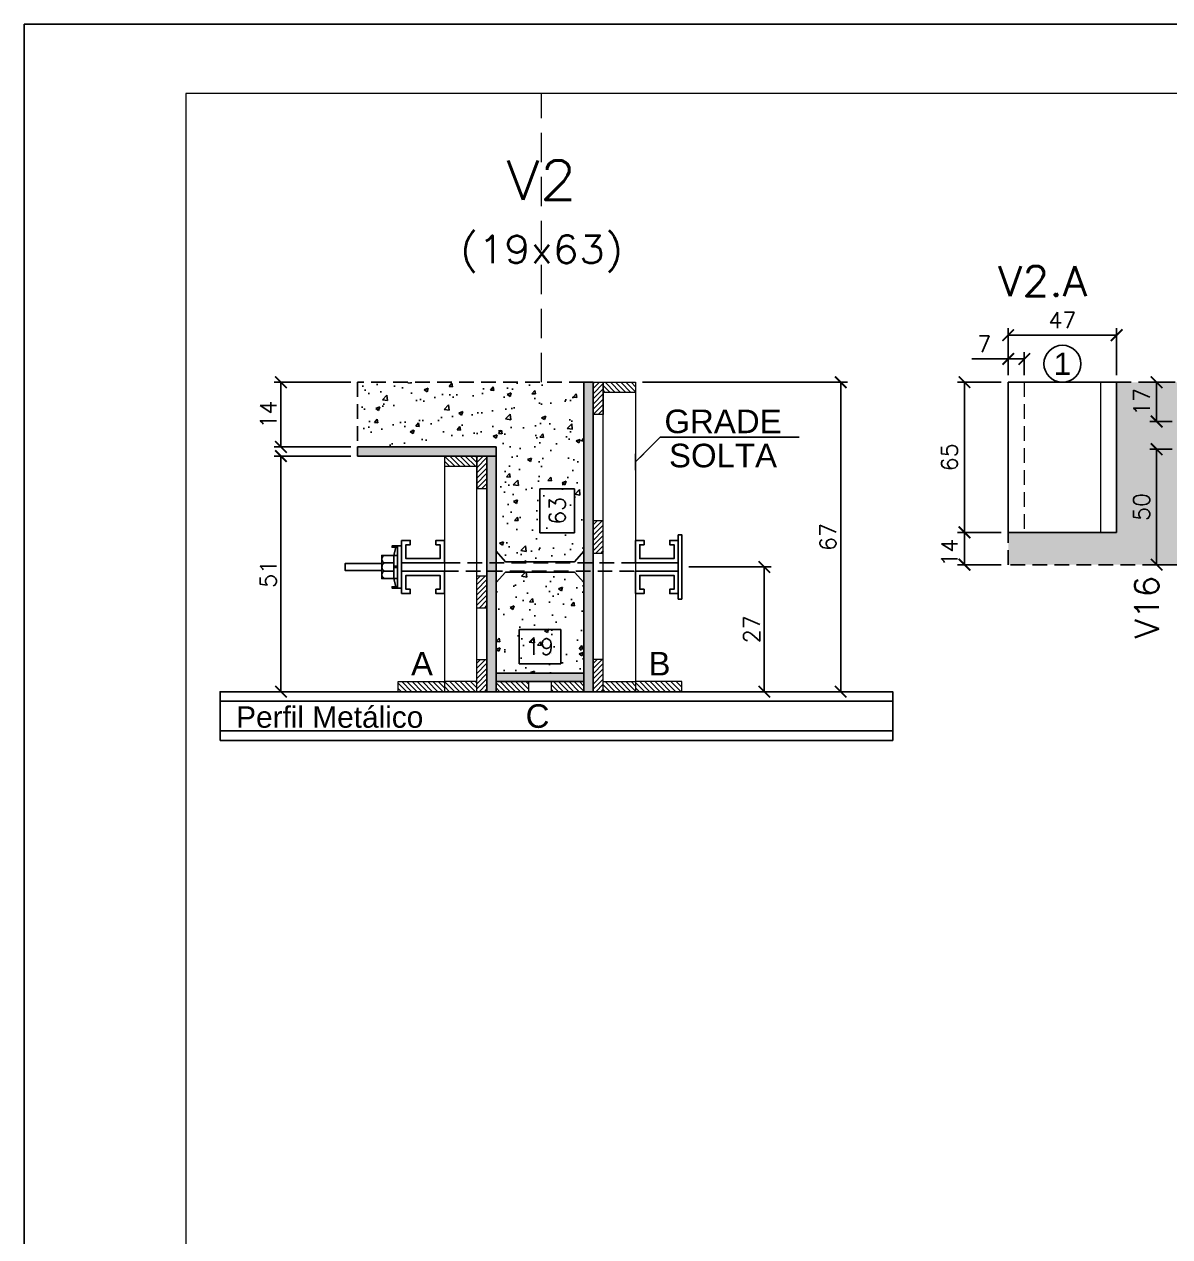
# Model space of a CAD drawing. Extents: x -23436 to 4767, y -4638 to 9755.
# Drawn here: x -15921 to -15425, y 6907 to 7432 of the extents above; entities that cross this region are included whole.
import ezdxf
from ezdxf.enums import TextEntityAlignment as Align

# ---------------------------------------------------------------- set-up
doc = ezdxf.new("R2010")
doc.units = 0
doc.header["$PDMODE"] = 2
doc.header["$PDSIZE"] = 10
doc.linetypes.add('CABLIN', pattern=[0.35, 0.25, -0.1])
doc.linetypes.add('HIDDEN', pattern=[9.525, 6.35, -3.175])
doc.layers.get('0').update_dxf_attribs({"lineweight": 13})
doc.layers.get('Defpoints').update_dxf_attribs({"lineweight": 13})
for name, color, linetype in [('Barra de Ancoragem', 20, 'Continuous'), ('Concreto', 250, 'HIDDEN'), ('Cota', 4, 'Continuous'), ('Cota Seção (2x)', 4, 'Continuous'), ('Hachura', 252, 'CABLIN'), ('MB Logo', 255, 'Continuous'), ('Painéis', 200, 'Continuous'), ('Perfil Metálico', 224, 'Continuous'), ('Romaneio', 10, 'Continuous'), ('Texto de Titulo', 7, 'Continuous'), ('Texto Qtd Sarr', 242, 'Continuous'), ('Tubo de PVC', 51, 'Continuous')]:
    doc.layers.add(name, color=color, linetype=linetype)
for name, color, linetype, lineweight in [('FOLHA MB', 7, 'Continuous', 13), ('Madeira', 100, 'Continuous', 13), ('Sarr 2.2x7', 40, 'Continuous', 9), ('Texto Seção', 7, 'Continuous', 15)]:
    doc.layers.add(name, color=color, linetype=linetype, lineweight=lineweight)
doc.layers.add('Laje_Perimetro', color=7, linetype='Continuous', plot=False)
doc.styles.add('ARIAL', font='arial.ttf', dxfattribs={"oblique": 15, "height": 25})
doc.styles.add('REGUA-120', font='ROMANS.shx', dxfattribs={"height": 15})
doc.styles.add('ROMANS', font='romans.shx')
doc.dimstyles.new('Cota Paínel', dxfattribs={"dimtxt": 7, "dimasz": 5, "dimexe": 3, "dimexo": 3, "dimgap": 3, "dimtad": 1, "dimdec": 1, "dimzin": 12, "dimdsep": 46, "dimtxsty": 'ROMANS', "dimblk": 'ARCHTICK', "dimcen": 0, "dimclrd": 4, "dimclre": 4, "dimclrt": 1, "dimadec": 1, "dimazin": 3, "dimtfac": 1, "dimtdec": 1, "dimtmove": 0, "dimatfit": 3, "dimldrblk": 'OBLIQUE', "dimfxl": 1, "dimtolj": 1, "dimtzin": 12, "dimarcsym": 0})
doc.dimstyles.new('Cota Seção (2x)', dxfattribs={"dimtxt": 7, "dimasz": 5, "dimexe": 3, "dimexo": 3, "dimgap": 2, "dimtad": 3, "dimdec": 1, "dimlfac": 0.5, "dimzin": 12, "dimdsep": 46, "dimtxsty": 'ROMANS', "dimblk": 'ARCHTICK', "dimcen": 0, "dimclrd": 4, "dimclre": 4, "dimclrt": 1, "dimadec": 1, "dimazin": 3, "dimtfac": 1, "dimtdec": 1, "dimtmove": 0, "dimatfit": 3, "dimldrblk": 'OBLIQUE', "dimfxl": 1, "dimtolj": 1, "dimtzin": 12, "dimarcsym": 0})
doc.dimstyles.new('Cota Seção interna', dxfattribs={"dimtxt": 7, "dimasz": 6, "dimexe": 0.18, "dimexo": 2, "dimgap": -4, "dimtad": 3, "dimdec": 1, "dimlfac": 0.5, "dimzin": 12, "dimdsep": 46, "dimtxsty": 'ROMANS', "dimblk": 'ARCHTICK', "dimcen": 0.09, "dimse1": 1, "dimse2": 1, "dimsd1": 1, "dimsd2": 1, "dimclrd": 180, "dimclre": 5, "dimclrt": 1, "dimadec": 0, "dimazin": 3, "dimtfac": 1, "dimtdec": 1, "dimtofl": 0, "dimtmove": 0, "dimatfit": 3, "dimldrblk": 'ARCHTICK', "dimfxl": 1, "dimtolj": 1, "dimtzin": 0, "dimarcsym": 0})
pattern_1 = [(225, (-23978.2008, -15637.3607), (1.12253202, -1.12253202), [])]
pattern_2 = [(315, (7238.0631, -1086.3843), (1.12253202, 1.12253202), [])]

# ---------------------------------------------------------------- blocks, each defined once
blk = doc.blocks.new('A$C169d8357')
at = {"layer": 'FOLHA MB', "color": 1}
for points in [[(0, 1199.94), (0, 149.94), (1485.02, 149.94), (1485.02, 1199.94)], [(70, 1169.94), (70, 179.94), (1455.02, 179.94), (1455.02, 1169.94)]]:
    blk.add_lwpolyline(points, close=True, dxfattribs=at)
blk = doc.blocks.new('_ArchTick')
at = {"color": 0, "linetype": 'ByBlock', "const_width": 0.15}
blk.add_lwpolyline([(-0.5, -0.5), (0.5, 0.5)], dxfattribs=at)
blk = doc.blocks.new('*D247')
at = {"layer": 'Cota', "color": 4, "lineweight": -2, "transparency": 16777216}
for p, q in [((-15495.14, 7287.34), (-15510.81, 7287.34)), ((-15495.14, 7280.26), (-15495.14, 7290.34)), ((-15488.14, 7287.34), (-15495.14, 7287.34)), ((-15488.14, 7280.26), (-15488.14, 7290.34))]:
    blk.add_line(p, q, dxfattribs=at)
at = {"layer": 'Defpoints', "color": 0, "transparency": 16777216}
for p in [(-15495.14, 7287.34), (-15495.14, 7277.26), (-15488.14, 7277.26)]:
    blk.add_point(p, dxfattribs=at)
at = {"layer": 'Cota', "color": 4, "lineweight": -2, "transparency": 16777216, "xscale": 5, "yscale": 5, "zscale": 5, "rotation": 180}
blk.add_blockref('_ArchTick', (-15495.14, 7287.34), dxfattribs=at)
at = {"layer": 'Cota', "color": 4, "lineweight": -2, "transparency": 16777216, "xscale": 5, "yscale": 5, "zscale": 5}
blk.add_blockref('_ArchTick', (-15488.14, 7287.34), dxfattribs=at)
at = {"layer": 'Cota', "color": 1, "transparency": 16777216, "insert": (-15505.47, 7293.84), "char_height": 7, "attachment_point": 5, "style": 'ROMANS'}
blk.add_mtext('\\A1;7', dxfattribs=at)
blk = doc.blocks.new('_OBLIQUE')
at = {"color": 0, "linetype": 'ByBlock', "lineweight": -2}
for p, q in [((0, 0), (-1, 0)), ((-0.5, -0.5), (0.5, 0.5))]:
    blk.add_line(p, q, dxfattribs=at)
blk = doc.blocks.new('*D248')
at = {"layer": 'Cota', "color": 4, "lineweight": -2, "transparency": 16777216}
for p, q in [((-15495.14, 7280.26), (-15495.14, 7300.64)), ((-15448.14, 7297.64), (-15495.14, 7297.64)), ((-15448.14, 7280.26), (-15448.14, 7300.64))]:
    blk.add_line(p, q, dxfattribs=at)
at = {"layer": 'Defpoints', "color": 0, "transparency": 16777216}
for p in [(-15495.14, 7297.64), (-15495.14, 7277.26), (-15448.14, 7277.26)]:
    blk.add_point(p, dxfattribs=at)
at = {"layer": 'Cota', "color": 4, "lineweight": -2, "transparency": 16777216, "xscale": 5, "yscale": 5, "zscale": 5, "rotation": 180}
blk.add_blockref('_ArchTick', (-15495.14, 7297.64), dxfattribs=at)
at = {"layer": 'Cota', "color": 4, "lineweight": -2, "transparency": 16777216, "xscale": 5, "yscale": 5, "zscale": 5}
blk.add_blockref('_ArchTick', (-15448.14, 7297.64), dxfattribs=at)
at = {"layer": 'Cota', "color": 1, "transparency": 16777216, "insert": (-15471.64, 7304.14), "char_height": 7, "attachment_point": 5, "style": 'ROMANS'}
blk.add_mtext('\\A1;47', dxfattribs=at)
blk = doc.blocks.new('*D249')
at = {"layer": 'Cota', "color": 4, "lineweight": -2, "transparency": 16777216}
for p, q in [((-15498.14, 7277.26), (-15517.05, 7277.26)), ((-15514.05, 7277.26), (-15514.05, 7212.26)), ((-15498.14, 7212.26), (-15517.05, 7212.26))]:
    blk.add_line(p, q, dxfattribs=at)
at = {"layer": 'Defpoints', "color": 0, "transparency": 16777216}
for p in [(-15495.14, 7277.26), (-15514.05, 7212.26), (-15495.14, 7212.26)]:
    blk.add_point(p, dxfattribs=at)
at = {"layer": 'Cota', "color": 4, "lineweight": -2, "transparency": 16777216, "xscale": 5, "yscale": 5, "zscale": 5}
for p, rotation in [((-15514.05, 7277.26), 90), ((-15514.05, 7212.26), 270)]:
    blk.add_blockref('_ArchTick', p, dxfattribs=dict(at, rotation=rotation))
at = {"layer": 'Cota', "color": 1, "transparency": 16777216, "insert": (-15520.55, 7244.76), "char_height": 7, "attachment_point": 5, "rotation": 90, "style": 'ROMANS'}
blk.add_mtext('\\A1;65', dxfattribs=at)
blk = doc.blocks.new('*D257')
at = {"layer": 'Cota', "color": 4, "lineweight": -2, "transparency": 16777216}
for p, q in [((-15424.14, 7277.26), (-15433.82, 7277.26)), ((-15430.82, 7277.26), (-15430.82, 7260.26)), ((-15424.14, 7260.26), (-15433.82, 7260.26))]:
    blk.add_line(p, q, dxfattribs=at)
at = {"layer": 'Defpoints', "color": 0, "transparency": 16777216}
for p in [(-15421.14, 7277.26), (-15430.82, 7260.26), (-15421.14, 7260.26)]:
    blk.add_point(p, dxfattribs=at)
at = {"layer": 'Cota', "color": 4, "lineweight": -2, "transparency": 16777216, "xscale": 5, "yscale": 5, "zscale": 5}
for p, rotation in [((-15430.82, 7277.26), 90), ((-15430.82, 7260.26), 270)]:
    blk.add_blockref('_ArchTick', p, dxfattribs=dict(at, rotation=rotation))
at = {"layer": 'Cota', "color": 1, "transparency": 16777216, "insert": (-15437.32, 7268.76), "char_height": 7, "attachment_point": 5, "rotation": 90, "style": 'ROMANS'}
blk.add_mtext('\\A1;17', dxfattribs=at)
blk = doc.blocks.new('*D258')
at = {"layer": 'Cota', "color": 4, "lineweight": -2, "transparency": 16777216}
for p, q in [((-15424.14, 7248.26), (-15433.82, 7248.26)), ((-15430.82, 7248.26), (-15430.82, 7198.26)), ((-15424.14, 7198.26), (-15433.82, 7198.26))]:
    blk.add_line(p, q, dxfattribs=at)
at = {"layer": 'Defpoints', "color": 0, "transparency": 16777216}
for p in [(-15421.14, 7248.26), (-15430.82, 7198.26), (-15421.14, 7198.26)]:
    blk.add_point(p, dxfattribs=at)
at = {"layer": 'Cota', "color": 4, "lineweight": -2, "transparency": 16777216, "xscale": 5, "yscale": 5, "zscale": 5}
for p, rotation in [((-15430.82, 7248.26), 90), ((-15430.82, 7198.26), 270)]:
    blk.add_blockref('_ArchTick', p, dxfattribs=dict(at, rotation=rotation))
at = {"layer": 'Cota', "color": 1, "transparency": 16777216, "insert": (-15437.32, 7223.26), "char_height": 7, "attachment_point": 5, "rotation": 90, "style": 'ROMANS'}
blk.add_mtext('\\A1;50', dxfattribs=at)
blk = doc.blocks.new('*D268')
at = {"layer": 'Cota', "color": 4, "lineweight": -2, "transparency": 16777216}
for p, q in [((-15779.96, 7245.26), (-15813.16, 7245.26)), ((-15810.16, 7143.26), (-15810.16, 7245.26)), ((-15748.36, 7143.26), (-15813.16, 7143.26))]:
    blk.add_line(p, q, dxfattribs=at)
at = {"layer": 'Defpoints', "color": 0, "transparency": 16777216}
for p in [(-15810.16, 7245.26), (-15776.96, 7245.26), (-15745.36, 7143.26)]:
    blk.add_point(p, dxfattribs=at)
at = {"layer": 'Cota', "color": 4, "lineweight": -2, "transparency": 16777216, "xscale": 5, "yscale": 5, "zscale": 5}
for p, rotation in [((-15810.16, 7245.26), 90), ((-15810.16, 7143.26), 270)]:
    blk.add_blockref('_ArchTick', p, dxfattribs=dict(at, rotation=rotation))
at = {"layer": 'Cota', "color": 1, "transparency": 16777216, "insert": (-15815.66, 7194.26), "char_height": 7, "attachment_point": 5, "rotation": 90, "style": 'ROMANS'}
blk.add_mtext('\\A1;51', dxfattribs=at)
blk = doc.blocks.new('DSADSAD')
at = {"layer": 'Barra de Ancoragem'}
for p, q in [((-12990.96, 7698.42), (-13009.22, 7698.42)), ((-13005.1, 7696.87), (-13008.63, 7697.64)), ((-12995.08, 7696.87), (-12991.55, 7697.64))]:
    blk.add_line(p, q, dxfattribs=at)
at = {"layer": 'Barra de Ancoragem', "flags": 128}
for points in [[(-13009.22, 7700.2), (-12990.96, 7700.2), (-12990.96, 7698.42), (-13009.22, 7698.42)], [(-13008.63, 7698.42), (-13008.63, 7696.05), (-13009.22, 7696.05), (-13009.22, 7698.42)], [(-12995.08, 7698.42), (-12995.08, 7696.87), (-13005.1, 7696.87), (-13005.1, 7698.42)], [(-12990.96, 7698.42), (-12990.96, 7696.05), (-12991.55, 7696.05), (-12991.55, 7698.42)]]:
    blk.add_lwpolyline(points, close=True, dxfattribs=at)
for points in [[(-13005.1, 7696.87), (-13005.1, 7691.61), (-12995.08, 7691.61), (-12995.08, 7696.87)], [(-13000.38, 7696.87), (-13000.38, 7698.42), (-12999.79, 7698.42), (-12999.79, 7696.87), (-13000.38, 7696.87), (-12999.79, 7696.87)]]:
    blk.add_lwpolyline(points, dxfattribs=at)
for points in [[(-13001.86, 7696.87), (-13001.86, 7692.79, 0.666667), (-12998.32, 7692.79, 0.666667)], [(-12998.32, 7696.87), (-12998.32, 7692.79, 0.729796), (-12995.08, 7692.79, 0.729796)]]:
    blk.add_lwpolyline(points, format="xyb", dxfattribs=at)
at = {"layer": 'Barra de Ancoragem'}
blk.add_arc((-13003.48, 7693.31), 1.7, 197.7564, 342.2436, dxfattribs=at)
blk = doc.blocks.new('*D269')
at = {"layer": 'Cota', "color": 4, "lineweight": -2, "transparency": 16777216}
for p, q in [((-15633.44, 7197.26), (-15597.78, 7197.26)), ((-15600.78, 7143.26), (-15600.78, 7197.26)), ((-15637.96, 7143.26), (-15597.78, 7143.26))]:
    blk.add_line(p, q, dxfattribs=at)
at = {"layer": 'Defpoints', "color": 0, "transparency": 16777216}
for p in [(-15636.44, 7197.26), (-15600.78, 7197.26), (-15640.96, 7143.26)]:
    blk.add_point(p, dxfattribs=at)
at = {"layer": 'Cota', "color": 4, "lineweight": -2, "transparency": 16777216, "xscale": 5, "yscale": 5, "zscale": 5}
for p, rotation in [((-15600.78, 7197.26), 90), ((-15600.78, 7143.26), 270)]:
    blk.add_blockref('_ArchTick', p, dxfattribs=dict(at, rotation=rotation))
at = {"layer": 'Cota', "color": 1, "transparency": 16777216, "insert": (-15606.28, 7170.26), "char_height": 7, "attachment_point": 5, "rotation": 90, "style": 'ROMANS'}
blk.add_mtext('\\A1;27', dxfattribs=at)
blk = doc.blocks.new('*D270')
at = {"layer": 'Cota Seção (2x)', "color": 180, "lineweight": -2, "transparency": 16777216}
for p, q in [((-15688.96, 7170.26), (-15706.96, 7170.26)), ((-15706.96, 7170.26), (-15706.96, 7155.26)), ((-15688.96, 7155.26), (-15688.96, 7170.26)), ((-15706.96, 7155.26), (-15688.96, 7155.26))]:
    blk.add_line(p, q, dxfattribs=at)
at = {"layer": 'Defpoints', "color": 0, "transparency": 16777216}
for p in [(-15716.96, 7151.26), (-15716.96, 7151.26), (-15678.96, 7151.26)]:
    blk.add_point(p, dxfattribs=at)
at = {"layer": 'Cota Seção (2x)', "color": 1, "transparency": 16777216, "insert": (-15697.96, 7162.76), "char_height": 7, "attachment_point": 5, "style": 'ROMANS'}
blk.add_mtext('\\A1;19', dxfattribs=at)
blk = doc.blocks.new('*D271')
at = {"layer": 'Cota', "color": 4, "lineweight": -2, "transparency": 16777216}
for p, q in [((-15779.96, 7277.26), (-15813.16, 7277.26)), ((-15810.16, 7277.26), (-15810.16, 7249.26)), ((-15779.96, 7249.26), (-15813.16, 7249.26))]:
    blk.add_line(p, q, dxfattribs=at)
at = {"layer": 'Defpoints', "color": 0, "transparency": 16777216}
for p in [(-15776.96, 7277.26), (-15810.16, 7249.26), (-15776.96, 7249.26)]:
    blk.add_point(p, dxfattribs=at)
at = {"layer": 'Cota', "color": 4, "lineweight": -2, "transparency": 16777216, "xscale": 5, "yscale": 5, "zscale": 5}
for p, rotation in [((-15810.16, 7277.26), 90), ((-15810.16, 7249.26), 270)]:
    blk.add_blockref('_ArchTick', p, dxfattribs=dict(at, rotation=rotation))
at = {"layer": 'Cota', "color": 1, "transparency": 16777216, "insert": (-15815.66, 7263.26), "char_height": 7, "attachment_point": 5, "rotation": 90, "style": 'ROMANS'}
blk.add_mtext('\\A1;14', dxfattribs=at)
blk = doc.blocks.new('*D272')
at = {"layer": 'Cota', "color": 4, "lineweight": -2, "transparency": 16777216}
for p, q in [((-15653.56, 7277.26), (-15564.69, 7277.26)), ((-15567.69, 7143.26), (-15567.69, 7277.26)), ((-15623.96, 7143.26), (-15564.69, 7143.26))]:
    blk.add_line(p, q, dxfattribs=at)
at = {"layer": 'Defpoints', "color": 0, "transparency": 16777216}
for p in [(-15656.56, 7277.26), (-15567.69, 7277.26), (-15626.96, 7143.26)]:
    blk.add_point(p, dxfattribs=at)
at = {"layer": 'Cota', "color": 4, "lineweight": -2, "transparency": 16777216, "xscale": 5, "yscale": 5, "zscale": 5}
for p, rotation in [((-15567.69, 7277.26), 90), ((-15567.69, 7143.26), 270)]:
    blk.add_blockref('_ArchTick', p, dxfattribs=dict(at, rotation=rotation))
at = {"layer": 'Cota', "color": 1, "transparency": 16777216, "insert": (-15573.19, 7210.26), "char_height": 7, "attachment_point": 5, "rotation": 90, "style": 'ROMANS'}
blk.add_mtext('\\A1;67', dxfattribs=at)
blk = doc.blocks.new('*D273')
at = {"layer": 'Cota Seção (2x)', "color": 180, "lineweight": -2, "transparency": 16777216}
for p, q in [((-15682.96, 7231.04), (-15697.96, 7231.04)), ((-15697.96, 7231.04), (-15697.96, 7212.04)), ((-15682.96, 7212.04), (-15682.96, 7231.04)), ((-15697.96, 7212.04), (-15682.96, 7212.04))]:
    blk.add_line(p, q, dxfattribs=at)
at = {"layer": 'Defpoints', "color": 0, "transparency": 16777216}
for p in [(-15678.96, 7277.26), (-15678.96, 7277.26), (-15678.96, 7151.26)]:
    blk.add_point(p, dxfattribs=at)
at = {"layer": 'Cota Seção (2x)', "color": 1, "transparency": 16777216, "insert": (-15690.46, 7221.54), "char_height": 7, "attachment_point": 5, "rotation": 90, "style": 'ROMANS'}
blk.add_mtext('\\A1;63', dxfattribs=at)
blk = doc.blocks.new('titulo1')
at = {"layer": 'Defpoints', "color": 252, "linetype": 'HIDDEN', "ltscale": 2}
blk.add_line((0, 0), (0, 125), dxfattribs=at)
at = {"layer": 'Defpoints', "style": 'ROMANS', "oblique": 15}
blk.add_attdef('FOLHA', text='', height=10, dxfattribs=at).set_placement((0, 15.58), align=Align.MIDDLE_CENTER)
at = {"layer": 'Texto Qtd Sarr', "color": 3, "style": 'ROMANS', "oblique": 15}
for tag, height, p in [('TITULO', 17, (0, 71.45)), ('SEÇÃO', 12, (0, 41.55))]:
    blk.add_attdef(tag, text='', height=height, dxfattribs=at).set_placement(p, align=Align.MIDDLE_CENTER)
blk = doc.blocks.new('*D274')
at = {"layer": 'Cota', "color": 4, "lineweight": -2, "transparency": 16777216}
for p, q in [((-15498.14, 7212.26), (-15517.05, 7212.26)), ((-15514.05, 7212.26), (-15514.05, 7198.26)), ((-15498.14, 7198.26), (-15517.05, 7198.26))]:
    blk.add_line(p, q, dxfattribs=at)
at = {"layer": 'Defpoints', "color": 0, "transparency": 16777216}
for p in [(-15495.14, 7212.26), (-15514.05, 7198.26), (-15495.14, 7198.26)]:
    blk.add_point(p, dxfattribs=at)
at = {"layer": 'Cota', "color": 4, "lineweight": -2, "transparency": 16777216, "xscale": 5, "yscale": 5, "zscale": 5}
for p, rotation in [((-15514.05, 7212.26), 90), ((-15514.05, 7198.26), 270)]:
    blk.add_blockref('_ArchTick', p, dxfattribs=dict(at, rotation=rotation))
at = {"layer": 'Cota', "color": 1, "transparency": 16777216, "insert": (-15520.55, 7203.43), "char_height": 7, "attachment_point": 5, "rotation": 90, "style": 'ROMANS'}
blk.add_mtext('\\A1;14', dxfattribs=at)

msp = doc.modelspace()

# ---------------------------------------------------------------- hatches: boundary and pattern name
at = {"layer": 'Concreto'}
h = msp.add_hatch(dxfattribs=at)
h.set_pattern_fill('AR-CONC', color=256, scale=2.5)
h.set_pattern_definition([(50, (3094.95, 1206), (17.931505, -1.568803), [1.875, -20.625]), (355, (3094.95, 1206), (-3.468783, 18.804803), [1.5, -16.5]), (100.45144, (3096.444, 1205.87), (14.462721, 17.236), [1.593505, -17.528553]), (46.1842, (3094.95, 1211), (26.681033, -4.137982), [2.8125, -30.9375]), (96.63564, (3097.173, 1210.655), (23.36655, 24.352965), [2.39026, -26.292844]), (351.18416, (3094.95, 1211), (23.36655, 24.352965), [2.25, -24.75]), (21, (3097.45, 1209.75), (14.922676, -10.065472), [1.875, -20.625]), (326, (3097.45, 1209.75), (6.082883, 18.128751), [1.5, -16.5]), (71.45144, (3098.694, 1208.911), (21.00556, 8.063279), [1.593505, -17.528553]), (37.5, (3094.95, 1206), (0.3039964, 8.3223463), [0, -16.3, 0, -16.75, 0, -16.5625]), (7.5, (3094.95, 1206), (6.5767384, 9.8602928), [0, -9.55, 0, -15.925, 0, -6.3125]), (327.5, (3089.375, 1206), (13.345561, -0.5638718), [0, -6.25, 0, -19.5, 0, -25.875]), (317.5, (3086.875, 1206), (14.579654, 2.5026246), [0, -8.125, 0, -12.95, 0, -18.375])])
h.paths.add_polyline_path([(-15678.96, 7277.26), (-15776.96, 7277.26), (-15776.96, 7249.26), (-15716.96, 7249.26), (-15716.96, 7241.26), (-15716.96, 7204.04), (-15712.96, 7199.54), (-15682.96, 7199.54), (-15678.96, 7204.04), (-15678.96, 7241.26), (-15678.96, 7245.26)])
h.paths.add_polyline_path([(-15685.21, 7214.29), (-15685.21, 7228.79), (-15695.71, 7228.79), (-15695.71, 7214.29)], flags=16)
h = msp.add_hatch(dxfattribs=at)
h.set_pattern_fill('AR-CONC', color=256, scale=2.5)
h.set_pattern_definition([(50, (187.098, 254.14), (17.931505, -1.568803), [1.875, -20.625]), (355, (187.098, 254.14), (-3.468783, 18.804803), [1.5, -16.5]), (100.45144, (188.593, 254.009), (14.462721, 17.236), [1.593505, -17.528553]), (46.1842, (187.098, 259.14), (26.681033, -4.137982), [2.8125, -30.9375]), (96.63564, (189.322, 258.795), (23.36655, 24.352965), [2.39026, -26.292844]), (351.18416, (187.098, 259.14), (23.36655, 24.352965), [2.25, -24.75]), (21, (189.598, 257.89), (14.922676, -10.065472), [1.875, -20.625]), (326, (189.598, 257.89), (6.082883, 18.128751), [1.5, -16.5]), (71.45144, (190.842, 257.05), (21.00556, 8.063279), [1.593505, -17.528553]), (37.5, (187.0985, 254.1395), (0.3039964, 8.3223463), [0, -16.3, 0, -16.75, 0, -16.5625]), (7.5, (187.0985, 254.1395), (6.5767384, 9.860293), [0, -9.55, 0, -15.925, 0, -6.3125]), (327.5, (181.5235, 254.1395), (13.345561, -0.5638718), [0, -6.25, 0, -19.5, 0, -25.875]), (317.5, (179.023, 254.14), (14.579654, 2.5026246), [0, -8.125, 0, -12.95, 0, -18.375])])
h.paths.add_polyline_path([(-15278.64, 7249.26), (-14532.14, 7249.26), (-14525.14, 7249.26), (-14525.14, 7265.26), (-15278.64, 7265.26), (-15305.64, 7265.26), (-15305.64, 7260.26), (-15421.14, 7260.26), (-15421.14, 7277.26), (-15448.14, 7277.26), (-15448.14, 7212.26), (-15495.14, 7212.26), (-15495.14, 7198.26), (-15421.14, 7198.26), (-15421.14, 7248.26), (-15305.64, 7248.26), (-15305.64, 7198.26), (-15278.64, 7198.26)])
h = msp.add_hatch(dxfattribs=at)
h.set_pattern_fill('AR-CONC', color=256, scale=2.5)
h.set_pattern_definition([(50, (-28.153, 21962.517), (17.931505, -1.568803), [1.875, -20.625]), (355, (-28.153, 21962.517), (-3.468783, 18.804803), [1.5, -16.5]), (100.45144, (-26.659, 21962.386), (14.462721, 17.236), [1.593505, -17.528553]), (46.1842, (-28.153, 21967.517), (26.681033, -4.137982), [2.8125, -30.9375]), (96.63564, (-25.93, 21967.172), (23.36655, 24.352965), [2.39026, -26.292844]), (351.18416, (-28.153, 21967.517), (23.36655, 24.352965), [2.25, -24.75]), (21, (-25.653, 21966.267), (14.922676, -10.065472), [1.875, -20.625]), (326, (-25.653, 21966.267), (6.082883, 18.128751), [1.5, -16.5]), (71.451445, (-24.41, 21965.428), (21.00556, 8.063279), [1.593505, -17.528553]), (37.5, (-28.153, 21962.5165), (0.3039964, 8.3223463), [0, -16.3, 0, -16.75, 0, -16.5625]), (7.5, (-28.153, 21962.5165), (6.5767384, 9.8602928), [0, -9.55, 0, -15.925, 0, -6.3125]), (327.5, (-33.728, 21962.5165), (13.345561, -0.5638718), [0, -6.25, 0, -19.5, 0, -25.875]), (317.5, (-36.228, 21962.517), (14.579654, 2.5026246), [0, -8.125, 0, -12.95, 0, -18.375])])
h.paths.add_polyline_path([(-15678.96, 7190.48), (-15682.96, 7194.98), (-15712.96, 7194.98), (-15716.96, 7190.48), (-15716.96, 7151.26), (-15678.96, 7151.26)])
h.paths.add_polyline_path([(-15704.71, 7157.51), (-15691.21, 7157.51), (-15691.21, 7168.01), (-15704.71, 7168.01)], flags=24)
at = {"layer": 'Hachura'}
h = msp.add_hatch(color=256, dxfattribs=at)
h.dxf.hatch_style = 1
h.paths.add_polyline_path([(-15674.96, 7277.26), (-15678.96, 7277.26), (-15678.96, 7143.26), (-15674.96, 7143.26)])
h = msp.add_hatch(dxfattribs=at)
h.set_pattern_fill('ANSI31', color=256, scale=0.5, angle=180, style=0)
h.set_pattern_definition(pattern_1)
h.paths.add_polyline_path([(-15674.96, 7277.26), (-15670.56, 7277.26), (-15670.56, 7263.26), (-15674.96, 7263.26)])
h = msp.add_hatch(dxfattribs=at)
h.set_pattern_fill('ANSI31', color=256, scale=0.5, angle=270, style=0)
h.set_pattern_definition([(315, (7238.0631, -956.7843), (1.12253202, 1.12253202), [])])
h.paths.add_polyline_path([(-15670.56, 7272.86), (-15670.56, 7277.26), (-15656.56, 7277.26), (-15656.56, 7272.86)])
h = msp.add_hatch(color=256, dxfattribs=at)
h.dxf.hatch_style = 1
h.paths.add_polyline_path([(-15776.96, 7245.26), (-15776.96, 7249.26), (-15716.96, 7249.26), (-15716.96, 7245.26)])
h = msp.add_hatch(dxfattribs=at)
h.set_pattern_fill('ANSI31', color=256, scale=0.5, angle=270, style=0)
h.set_pattern_definition([(315, (7238.0631, -988.7843), (1.12253202, 1.12253202), [])])
h.paths.add_polyline_path([(-15725.36, 7240.86), (-15725.36, 7245.26), (-15739.36, 7245.26), (-15739.36, 7240.86)])
h = msp.add_hatch(dxfattribs=at)
h.set_pattern_fill('ANSI31', color=256, scale=0.5, angle=360, style=0)
h.set_pattern_definition([(45, (-7417.7133, 30205.8796), (-1.12253202, 1.12253202), [])])
h.paths.add_polyline_path([(-15720.96, 7245.26), (-15725.36, 7245.26), (-15725.36, 7231.26), (-15720.96, 7231.26)])
h = msp.add_hatch(color=256, dxfattribs=at)
h.dxf.hatch_style = 1
h.paths.add_polyline_path([(-15720.96, 7245.26), (-15716.96, 7245.26), (-15716.96, 7143.26), (-15720.96, 7143.26)])
h = msp.add_hatch(dxfattribs=at)
h.set_pattern_fill('ANSI31', color=256, scale=0.5, angle=180, style=0)
h.set_pattern_definition([(225, (-23978.2008, -15577.3607), (1.12253202, -1.12253202), [])])
h.paths.add_polyline_path([(-15674.96, 7203.26), (-15670.56, 7203.26), (-15670.56, 7217.26), (-15674.96, 7217.26)])
h = msp.add_hatch(dxfattribs=at)
h.set_pattern_fill('ANSI31', color=256, scale=0.5, angle=360, style=0)
h.set_pattern_definition([(45, (-7417.7133, 30231.6589), (-1.12253202, 1.12253202), [])])
h.paths.add_polyline_path([(-15720.96, 7179.49), (-15725.36, 7179.49), (-15725.36, 7193.49), (-15720.96, 7193.49)])
h = msp.add_hatch(dxfattribs=at)
h.set_pattern_fill('ANSI31', color=256, scale=0.5, angle=360, style=0)
h.set_pattern_definition([(45, (-7417.7133, 30195.431), (-1.12253202, 1.12253202), [])])
h.paths.add_polyline_path([(-15720.96, 7143.26), (-15725.36, 7143.26), (-15725.36, 7157.26), (-15720.96, 7157.26)])
h = msp.add_hatch(dxfattribs=at)
h.set_pattern_fill('ANSI31', color=256, scale=0.5, angle=180, style=0)
h.set_pattern_definition(pattern_1)
h.paths.add_polyline_path([(-15674.96, 7143.26), (-15670.56, 7143.26), (-15670.56, 7157.26), (-15674.96, 7157.26)])
h = msp.add_hatch(color=256, dxfattribs=at)
h.dxf.hatch_style = 1
h.paths.add_polyline_path([(-15716.96, 7147.66), (-15716.96, 7151.26), (-15678.96, 7151.26), (-15678.96, 7147.66)])
h = msp.add_hatch(dxfattribs=at)
h.set_pattern_fill('ANSI31', color=256, scale=0.5, angle=270, style=0)
h.set_pattern_definition([(315, (7235.2631, -1086.3843), (1.12253202, 1.12253202), [])])
h.paths.add_polyline_path([(-15759.36, 7143.26), (-15759.36, 7147.66), (-15739.36, 7147.66), (-15739.36, 7143.26)])
h = msp.add_hatch(dxfattribs=at)
h.set_pattern_fill('ANSI31', color=256, scale=0.5, angle=270, style=0)
h.set_pattern_definition(pattern_2)
h.paths.add_polyline_path([(-15725.36, 7143.26), (-15725.36, 7147.66), (-15739.36, 7147.66), (-15739.36, 7143.26)])
h = msp.add_hatch(dxfattribs=at)
h.set_pattern_fill('ANSI31', color=256, scale=0.5, angle=270, style=0)
h.set_pattern_definition([(315, (7239.6631, -1086.3843), (1.12253202, 1.12253202), [])])
h.paths.add_polyline_path([(-15716.96, 7143.26), (-15716.96, 7147.66), (-15702.96, 7147.66), (-15702.96, 7143.26)])
h = msp.add_hatch(dxfattribs=at)
h.set_pattern_fill('ANSI31', color=256, scale=0.5, angle=270, style=0)
h.set_pattern_definition([(315, (7215.6631, -1086.3843), (1.12253202, 1.12253202), [])])
h.paths.add_polyline_path([(-15692.96, 7143.26), (-15692.96, 7147.66), (-15678.96, 7147.66), (-15678.96, 7143.26)])
h = msp.add_hatch(dxfattribs=at)
h.set_pattern_fill('ANSI31', color=256, scale=0.5, angle=270, style=0)
h.set_pattern_definition(pattern_2)
h.paths.add_polyline_path([(-15670.56, 7143.26), (-15670.56, 7147.66), (-15656.56, 7147.66), (-15656.56, 7143.26)])
h = msp.add_hatch(dxfattribs=at)
h.set_pattern_fill('ANSI31', color=256, scale=0.5, angle=270, style=0)
h.set_pattern_definition([(315, (7244.0631, -1086.3843), (1.12253202, 1.12253202), [])])
h.paths.add_polyline_path([(-15636.56, 7143.26), (-15636.56, 7147.66), (-15656.56, 7147.66), (-15656.56, 7143.26)])

# ---------------------------------------------------------------- linework, layer by layer
at = {"layer": 'Barra de Ancoragem'}
for points in [[(-15757.88, 7208.74), (-15756.03, 7208.74), (-15754.18, 7208.74), (-15754.18, 7206.89), (-15756.03, 7206.89), (-15756.03, 7200.88), (-15741.21, 7200.88), (-15741.21, 7206.89), (-15743.05, 7206.89), (-15743.05, 7208.74), (-15741.21, 7208.74), (-15739.36, 7208.74), (-15739.36, 7199.04), (-15757.88, 7199.04)], [(-15638.04, 7208.74), (-15639.88, 7208.74), (-15641.73, 7208.74), (-15641.73, 7206.89), (-15639.88, 7206.89), (-15639.88, 7200.88), (-15654.71, 7200.88), (-15654.71, 7206.89), (-15652.86, 7206.89), (-15652.86, 7208.74), (-15654.71, 7208.74), (-15656.56, 7208.74), (-15656.56, 7199.04), (-15638.04, 7199.04)], [(-15766.47, 7198.73), (-15782.37, 7198.73), (-15782.37, 7195.79), (-15766.47, 7195.79)], [(-15782.37, 7195.79), (-15782.37, 7198.73), (-15766.47, 7198.73), (-15766.47, 7195.79)], [(-15757.88, 7185.78), (-15756.03, 7185.78), (-15754.18, 7185.78), (-15754.18, 7187.63), (-15756.03, 7187.63), (-15756.03, 7193.64), (-15741.21, 7193.64), (-15741.21, 7187.63), (-15743.05, 7187.63), (-15743.05, 7185.78), (-15741.21, 7185.78), (-15739.36, 7185.78), (-15739.36, 7195.48), (-15757.88, 7195.48)], [(-15638.04, 7185.78), (-15639.88, 7185.78), (-15641.73, 7185.78), (-15641.73, 7187.63), (-15639.88, 7187.63), (-15639.88, 7193.64), (-15654.71, 7193.64), (-15654.71, 7187.63), (-15652.86, 7187.63), (-15652.86, 7185.78), (-15654.71, 7185.78), (-15656.56, 7185.78), (-15656.56, 7195.48), (-15638.04, 7195.48)]]:
    msp.add_lwpolyline(points, close=True, dxfattribs=at)
at = {"layer": 'Barra de Ancoragem', "flags": 128}
msp.add_lwpolyline([(-15636.44, 7183.39), (-15636.44, 7211.13), (-15638.04, 7211.13), (-15638.04, 7183.39)], close=True, dxfattribs=at)
at = {"layer": 'Barra de Ancoragem', "linetype": 'HIDDEN'}
msp.add_lwpolyline([(-15757.88, 7195.48), (-15757.88, 7199.04), (-15638.04, 7199.04), (-15638.04, 7195.48)], close=True, dxfattribs=at)
at = {"layer": 'Concreto'}
for p, q in [((-15448.14, 7277.26), (-15421.14, 7277.26)), ((-15776.96, 7249.26), (-15716.96, 7249.26)), ((-15716.96, 7249.26), (-15716.96, 7151.26)), ((-15495.14, 7198.26), (-15495.14, 7212.26)), ((-15421.14, 7198.26), (-15495.14, 7198.26)), ((-15678.96, 7151.26), (-15716.96, 7151.26)), ((-15739.36, 7143.26), (-15739.36, 7143.26)), ((-15678.96, 7143.26), (-15678.96, 7143.26)), ((-15656.56, 7143.26), (-15656.56, 7143.26))]:
    msp.add_line(p, q, dxfattribs=at)
msp.add_lwpolyline([(-15678.96, 7277.26), (-15678.96, 7277.26), (-15678.96, 7277.26), (-15776.96, 7277.26), (-15776.96, 7249.26), (-15716.96, 7249.26), (-15716.96, 7151.26), (-15678.96, 7151.26), (-15678.96, 7245.26), (-15678.96, 7245.26)], close=True, dxfattribs=at)
at = {"layer": 'Laje_Perimetro'}
msp.add_lwpolyline([(-14436.36, 7432.26), (-15921.38, 7432.26), (-15921.38, 6382.26), (-14436.36, 6382.26)], close=True, dxfattribs=at)
at = {"layer": 'Madeira'}
for points in [[(-15674.96, 7277.26), (-15670.56, 7277.26), (-15670.56, 7263.26), (-15674.96, 7263.26)], [(-15670.56, 7272.86), (-15670.56, 7277.26), (-15656.56, 7277.26), (-15656.56, 7272.86)], [(-15670.56, 7277.26), (-15656.56, 7277.26), (-15656.56, 7143.26), (-15670.56, 7143.26)], [(-15725.36, 7240.86), (-15725.36, 7245.26), (-15739.36, 7245.26), (-15739.36, 7240.86)], [(-15725.36, 7245.26), (-15739.36, 7245.26), (-15739.36, 7143.26), (-15725.36, 7143.26)], [(-15720.96, 7245.26), (-15725.36, 7245.26), (-15725.36, 7231.26), (-15720.96, 7231.26)], [(-15674.96, 7203.26), (-15670.56, 7203.26), (-15670.56, 7217.26), (-15674.96, 7217.26)], [(-15720.96, 7179.49), (-15725.36, 7179.49), (-15725.36, 7193.49), (-15720.96, 7193.49)], [(-15720.96, 7143.26), (-15725.36, 7143.26), (-15725.36, 7157.26), (-15720.96, 7157.26)], [(-15674.96, 7143.26), (-15670.56, 7143.26), (-15670.56, 7157.26), (-15674.96, 7157.26)], [(-15759.36, 7143.26), (-15759.36, 7147.66), (-15739.36, 7147.66), (-15739.36, 7143.26)], [(-15725.36, 7143.26), (-15725.36, 7147.66), (-15739.36, 7147.66), (-15739.36, 7143.26)], [(-15716.96, 7143.26), (-15716.96, 7147.66), (-15702.96, 7147.66), (-15702.96, 7143.26)], [(-15692.96, 7143.26), (-15692.96, 7147.66), (-15678.96, 7147.66), (-15678.96, 7143.26)], [(-15670.56, 7143.26), (-15670.56, 7147.66), (-15656.56, 7147.66), (-15656.56, 7143.26)], [(-15636.56, 7143.26), (-15636.56, 7147.66), (-15656.56, 7147.66), (-15656.56, 7143.26)]]:
    msp.add_lwpolyline(points, close=True, dxfattribs=at)
at = {"layer": 'Painéis'}
for p, q in [((-15495.14, 7277.26), (-15448.14, 7277.26)), ((-15495.14, 7277.26), (-15495.14, 7212.26)), ((-15448.14, 7277.26), (-15448.14, 7212.26)), ((-15495.14, 7212.26), (-15448.14, 7212.26))]:
    msp.add_line(p, q, dxfattribs=at)
for points in [[(-15678.96, 7143.26), (-15674.96, 7143.26), (-15674.96, 7277.26), (-15678.96, 7277.26)], [(-15776.96, 7245.26), (-15776.96, 7249.26), (-15716.96, 7249.26), (-15716.96, 7245.26)], [(-15720.96, 7245.26), (-15716.96, 7245.26), (-15716.96, 7143.26), (-15720.96, 7143.26)], [(-15716.96, 7147.66), (-15716.96, 7151.26), (-15678.96, 7151.26), (-15678.96, 7147.66)]]:
    msp.add_lwpolyline(points, close=True, dxfattribs=at)
at = {"layer": 'Perfil Metálico'}
msp.add_lwpolyline([(-15836.56, 7122.19), (-15545.14, 7122.19), (-15545.14, 7143.26), (-15836.56, 7143.26)], close=True, dxfattribs=at)
for points in [[(-15545.14, 7139.1), (-15836.56, 7139.1)], [(-15836.56, 7126.35), (-15545.14, 7126.35)]]:
    msp.add_lwpolyline(points, dxfattribs=at)
at = {"layer": 'Romaneio'}
msp.add_circle((-15471.64, 7285.26), 8, dxfattribs=at)
at = {"layer": 'Sarr 2.2x7', "linetype": 'HIDDEN'}
msp.add_line((-15488.14, 7277.26), (-15488.14, 7212.26), dxfattribs=at)
at = {"layer": 'Sarr 2.2x7', "color": 50}
for p, q in [((-15455.14, 7277.26), (-15451.64, 7277.26)), ((-15455.14, 7277.26), (-15455.14, 7212.26)), ((-15448.14, 7277.26), (-15451.64, 7277.26)), ((-15448.14, 7277.26), (-15448.14, 7212.26)), ((-15455.14, 7212.26), (-15451.64, 7212.26)), ((-15448.14, 7212.26), (-15451.64, 7212.26))]:
    msp.add_line(p, q, dxfattribs=at)
at = {"layer": 'Tubo de PVC'}
msp.add_lwpolyline([(-15678.96, 7204.04), (-15678.96, 7204.04), (-15678.96, 7190.48), (-15682.96, 7194.98), (-15712.96, 7194.98), (-15716.96, 7190.48), (-15716.96, 7204.04), (-15712.96, 7199.54), (-15682.96, 7199.54)], close=True, dxfattribs=at)

# ---------------------------------------------------------------- block references
at = {"layer": 'Barra de Ancoragem', "xscale": -1, "rotation": 270}
msp.add_blockref('DSADSAD', (-23458.08, 20197.35), dxfattribs=at)
at = {"layer": 'MB Logo'}
msp.add_blockref('A$C169d8357', (-15921.38, 6232.32), dxfattribs=at)
at = {"layer": 'Texto Seção'}
ref = msp.add_blockref('titulo1', (-15697.27, 7277.26), dxfattribs=at)
ref.add_attrib('TITULO', 'V2', dxfattribs={"layer": 'Texto de Titulo', "color": 7, "height": 17, "style": 'ROMANS', "width": 1.1}).set_placement((-15697.27, 7364.76), align=Align.MIDDLE_CENTER)
ref.add_attrib('SEÇÃO', '(19x63)', dxfattribs={"layer": 'Texto de Titulo', "color": 7, "height": 12, "style": 'ROMANS', "width": 1.1}).set_placement((-15697.27, 7334.76), align=Align.MIDDLE_CENTER)

# ---------------------------------------------------------------- texts
at = {"layer": 'Romaneio', "color": 0, "style": 'ARIAL'}
msp.add_text('1', height=9.6, dxfattribs=at).set_placement((-15471.64, 7285.26), align=Align.MIDDLE_CENTER)
at = {"layer": 'Texto Seção', "style": 'REGUA-120', "width": 1.05}
msp.add_text('V2.A', height=13, dxfattribs=at).set_placement((-15499.55, 7314.55))
at = {"layer": 'Texto Seção', "color": 0, "linetype": 'Continuous', "style": 'ARIAL'}
for s, height, p in [('GRADE', 10.219, (-15618.67, 7260.31)), ('SOLTA', 10.219, (-15618.67, 7245.52)), ('A', 10.22, (-15749.07, 7155.39)), ('B', 10.22, (-15646.17, 7155.39)), ('C', 10.22, (-15699.02, 7132.72))]:
    msp.add_text(s, height=height, dxfattribs=at).set_placement(p, align=Align.MIDDLE_CENTER)
at = {"layer": 'Texto Seção', "style": 'REGUA-120', "width": 1.05}
msp.add_text('V16', height=10.4, rotation=90, dxfattribs=at).set_placement((-15429.93, 7166.33))
at = {"layer": 'Texto Seção', "style": 'ARIAL'}
msp.add_text('Perfil Metálico', height=9.24, dxfattribs=at).set_placement((-15789.04, 7132.28), align=Align.MIDDLE_CENTER)

# ---------------------------------------------------------------- dimensions: what is measured, and where the dimension line sits
at = {"layer": 'Cota'}
for base, p1, picture, middle in [((-15495.14, 7297.64), (-15448.14, 7277.26), '*D248', (-15471.64, 7304.14)), ((-15495.14, 7287.34), (-15488.14, 7277.26), '*D247', (-15505.47, 7293.84))]:
    dim = msp.add_linear_dim(base=base, p1=p1, p2=(-15495.14, 7277.26), dimstyle='Cota Paínel', dxfattribs=at)
    dim.commit()
    dim.dimension.update_dxf_attribs({"geometry": picture, "text_midpoint": middle})
for base, p1, p2, dimstyle, picture, middle in [((-15810.16, 7249.26), (-15776.96, 7277.26), (-15776.96, 7249.26), 'Cota Seção (2x)', '*D271', (-15815.66, 7263.26)), ((-15567.69, 7277.26), (-15626.96, 7143.26), (-15656.56, 7277.26), 'Cota Seção (2x)', '*D272', (-15573.19, 7210.26)), ((-15514.05, 7212.26), (-15495.14, 7277.26), (-15495.14, 7212.26), 'Cota Paínel', '*D249', (-15520.55, 7244.76)), ((-15430.82, 7260.26), (-15421.14, 7277.26), (-15421.14, 7260.26), 'Cota Paínel', '*D257', (-15437.32, 7268.76)), ((-15430.82, 7198.26), (-15421.14, 7248.26), (-15421.14, 7198.26), 'Cota Paínel', '*D258', (-15437.32, 7223.26)), ((-15810.16, 7245.26), (-15745.36, 7143.26), (-15776.96, 7245.26), 'Cota Seção (2x)', '*D268', (-15815.66, 7194.26)), ((-15600.78, 7197.26), (-15640.96, 7143.26), (-15636.44, 7197.26), 'Cota Seção (2x)', '*D269', (-15606.28, 7170.26))]:
    dim = msp.add_linear_dim(base=base, p1=p1, p2=p2, angle=90, dimstyle=dimstyle, dxfattribs=at)
    dim.commit()
    dim.dimension.update_dxf_attribs({"geometry": picture, "text_midpoint": middle})
dim = msp.add_linear_dim(base=(-15514.05, 7198.26), p1=(-15495.14, 7212.26), p2=(-15495.14, 7198.26), angle=90, dimstyle='Cota Paínel', dxfattribs=at)
dim.commit()
dim.dimension.update_dxf_attribs({"geometry": '*D274', "text_midpoint": (-15514.05, 7203.43), "dimtype": 160})
at = {"layer": 'Cota Seção (2x)'}
dim = msp.add_linear_dim(base=(-15678.96, 7277.26), p1=(-15678.96, 7151.26), p2=(-15678.96, 7277.26), angle=90, dimstyle='Cota Seção interna', dxfattribs=at)
dim.commit()
dim.dimension.update_dxf_attribs({"geometry": '*D273', "text_midpoint": (-15678.96, 7221.54), "dimtype": 160})
dim = msp.add_linear_dim(base=(-15716.96, 7151.26), p1=(-15678.96, 7151.26), p2=(-15716.96, 7151.26), angle=180, dimstyle='Cota Seção interna', dxfattribs=at)
dim.commit()
dim.dimension.update_dxf_attribs({"geometry": '*D270', "text_midpoint": (-15697.96, 7162.76)})

# ---------------------------------------------------------------- leaders
at = {"layer": 'Painéis'}
msp.add_leader([(-15656.56, 7242.78), (-15645.93, 7253.42), (-15585.71, 7253.42)], dimstyle='Cota Paínel', override={"dimgap": 3, "dimtad": 0}, dxfattribs=at)

doc.saveas('drawing.dxf')
